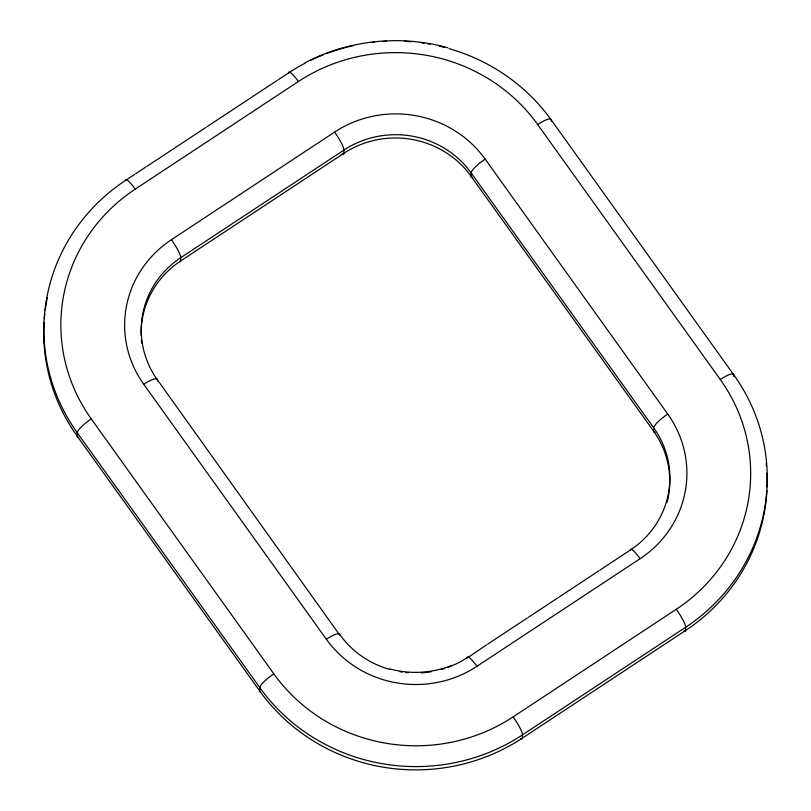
<?xml version="1.0" encoding="UTF-8"?>
<svg xmlns="http://www.w3.org/2000/svg" width="811" height="811" viewBox="0 0 811 811"><rect width="100%" height="100%" fill="white"/><g stroke="black" fill="none" stroke-linecap="round" stroke-linejoin="round"><path stroke-width="1.22" d="M157.375 380.866L157.415 379.842A91.461 87.872 2.4 0 1 180.772 257.675A16.808 2.798 56.6 0 0 171.425 239.691L334.598 132.081A108.268 104.021 2.4 0 1 485.181 159.138L667.757 414.086A108.268 104.021 2.4 0 1 640.102 558.698L476.929 666.318A108.268 104.021 2.4 0 1 326.346 639.261L143.77 384.302A108.268 104.021 2.4 0 1 171.425 239.691M288.625 73.477L288.655 72.858A188.851 181.441 2.4 0 1 305.25 63.086M339.961 635.408L157.415 379.842A16.808 3.731 -35.6 0 0 143.77 384.302M467.177 658.056L486.57 644.867M551.267 121.285L551.318 120.048A188.851 181.441 2.4 0 0 448.97 48.609M630.35 550.243L630.36 550.03A91.461 87.872 2.4 0 0 653.727 427.873A16.808 3.731 -35.6 0 1 667.757 414.086M733.813 376.649L733.884 375.006L551.318 120.048A16.808 3.731 -35.6 0 0 537.673 124.519A172.044 165.292 2.4 0 0 298.387 81.526A16.808 2.798 56.6 0 0 288.655 72.858L278.457 79.579M260.584 692.026A16.808 3.731 -35.6 0 1 259.682 690.952L77.116 435.994L77.248 432.709A188.851 181.441 2.4 0 1 125.482 180.468L134.667 174.416M135.68 173.747L145.879 167.015M146.903 166.346L206.055 127.337M207.069 126.658L277.433 80.259M766.892 490.625A188.851 181.441 2.4 0 1 685.518 630.532L522.345 738.142A188.851 181.441 2.4 0 1 259.682 690.952L259.824 687.657L77.248 432.709A16.808 3.731 -35.6 0 1 91.278 418.922A172.044 165.292 2.4 0 1 135.224 189.135L298.387 81.526M487.593 644.198L527.363 617.962M528.387 617.293L557.958 597.788M558.982 597.119L598.751 570.883M599.765 570.214L629.346 550.71M91.278 418.922L273.854 673.88A172.044 165.292 2.4 0 0 513.14 716.873L676.303 609.264A172.044 165.292 2.4 0 0 720.249 379.467L537.673 124.519M305.048 62.812C348.487 39.921 400.492 34.579 447.763 47.717M452.051 665.273C432.415 673.282 410.194 674.539 389.756 668.893M630.36 550.03A16.808 2.798 56.6 0 1 640.102 558.698M448.007 667.301A91.461 87.872 2.4 0 0 467.197 657.65A16.808 2.798 56.6 0 1 476.929 666.318M444.479 668.507A91.461 87.872 2.4 0 1 441.265 669.48M431.351 671.701A91.461 87.872 2.4 0 1 421.021 672.866M408.126 672.724A91.461 87.872 2.4 0 1 405.774 672.512M402.256 672.076A91.461 87.872 2.4 0 1 399.914 671.721M389.554 669.389A91.461 87.872 2.4 0 1 339.981 634.79A16.808 3.731 -35.6 0 0 326.346 639.261M334.598 132.081A16.808 2.798 56.6 0 1 343.945 150.065L343.803 153.35L180.64 260.97A16.808 2.798 56.6 0 1 179.484 261.618M485.181 159.138A16.808 3.731 -35.6 0 0 471.15 172.925L471.019 176.21L653.585 431.158A16.808 3.731 -35.6 0 0 655.045 432.283M273.854 673.88A16.808 3.731 -35.6 0 0 259.824 687.657A188.851 181.441 2.4 0 0 522.487 734.857L685.65 627.238A188.851 181.441 2.4 0 0 733.884 375.006A16.808 3.731 -35.6 0 0 720.249 379.467M513.14 716.873A16.808 2.798 56.6 0 1 522.487 734.857L522.345 738.142A16.808 2.798 56.6 0 1 520.682 738.517M676.303 609.264A16.808 2.798 56.6 0 1 685.65 627.238L685.518 630.532A16.808 2.798 56.6 0 1 683.855 630.907M310.795 60.298A188.851 181.441 2.4 0 1 323.153 54.874M326.509 53.577A188.851 181.441 2.4 0 1 353.403 45.629M372.026 42.496A188.851 181.441 2.4 0 1 374.408 42.223M382.792 41.513A188.851 181.441 2.4 0 1 386.391 41.32M404.557 41.341A188.851 181.441 2.4 0 1 410.609 41.726M421.538 42.882A188.851 181.441 2.4 0 1 423.96 43.226M427.569 43.794A188.851 181.441 2.4 0 1 429.972 44.21M439.532 46.176A188.851 181.441 2.4 0 1 444.276 47.342M125.482 180.468A16.808 2.798 56.6 0 1 135.224 189.135M44.037 322.423A188.851 181.441 2.4 0 0 77.116 435.994A16.808 3.731 -35.6 0 0 78.008 437.068M44.301 318.703A188.851 181.441 2.4 0 1 44.777 313.725M45.234 309.995A188.851 181.441 2.4 0 1 47.322 297.647M766.202 463.405A188.851 181.441 2.4 0 1 766.436 465.859M766.942 473.239A188.851 181.441 2.4 0 1 767.054 486.894M141.702 343.165A91.461 87.872 2.4 0 1 141.367 339.829M141.134 335.359A91.461 87.872 2.4 0 1 180.64 260.97L180.772 257.675L343.945 150.065A91.461 87.872 2.4 0 1 471.15 172.925L653.727 427.873L653.585 431.158A91.461 87.872 2.4 0 1 666.997 502.526M342.141 153.725A16.808 2.798 56.6 0 0 343.803 153.35A91.461 87.872 2.4 0 1 471.019 176.21A16.808 3.731 -35.6 0 0 472.468 177.335"/></g></svg>
